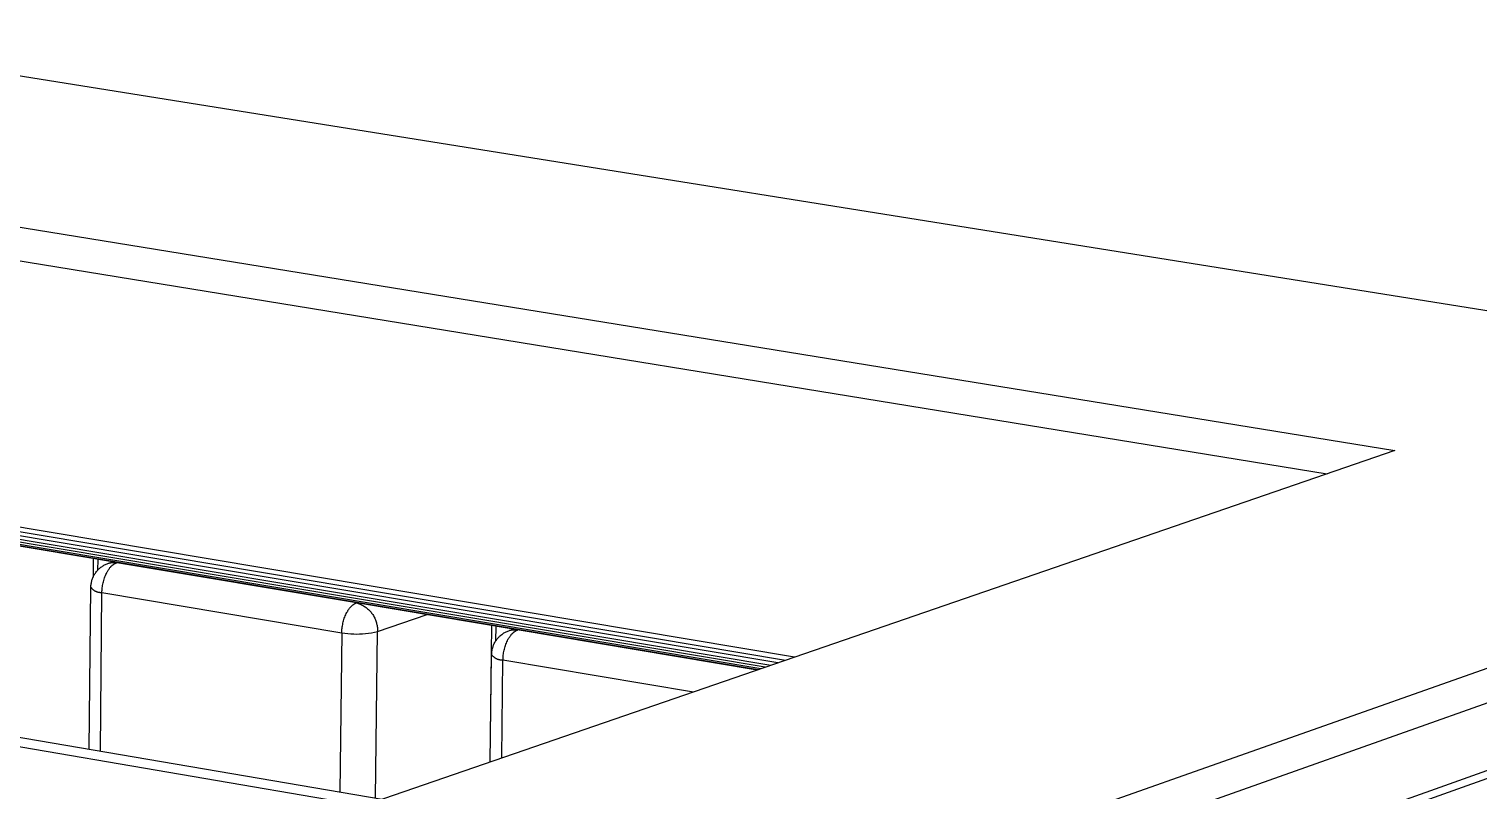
# Model space of a CAD drawing. Header units: millimetres. Extents: x -1283 to 2747, y -259 to 2557.
# Drawn here: x 63.6 to 205.2, y 721.3 to 795.7 of the extents above; entities that cross this region are included whole.
import ezdxf

# ---------------------------------------------------------------- set-up
doc = ezdxf.new("R2010")
doc.units = ezdxf.units.MM
doc.header["$MEASUREMENT"] = 0
doc.layers.add('Utwórz2D linie widoczne', color=7, linetype='Continuous', true_color=0x000000)

msp = doc.modelspace()

# ---------------------------------------------------------------- linework, layer by layer
at = {"layer": 'Utwórz2D linie widoczne'}
for p, q in [((228.66, 764.55), (33.93, 795.67)), ((21.28, 783.05), (197.1, 754.51)), ((21.26, 779.79), (190.47, 752.23)), ((92.94, 693.37), (272.76, 756.75)), ((138.44, 734.34), (16.03, 754.82)), ((135.58, 733.36), (15.8, 753.42)), ((136.12, 733.54), (15.88, 753.68)), ((136.8, 733.78), (15.95, 754.01)), ((137.55, 734.03), (16.01, 754.38)), ((197.1, 754.51), (75.77, 712.79)), ((92.9, 689.83), (272.68, 753.41)), ((134.79, 733.08), (15.53, 753.07)), ((134.88, 733.11), (15.62, 753.1)), ((135.14, 733.21), (15.72, 753.22)), ((271.59, 746.58), (90.67, 682.17)), ((273.95, 746.66), (91.15, 681.54)), ((69.91, 743.96), (69.9, 742.16)), ((70.34, 743.89), (70.33, 742.82)), ((71.02, 743.35), (71.1, 743.39)), ((71.1, 743.39), (71.18, 743.43)), ((71.18, 743.43), (71.26, 743.46)), ((71.26, 743.46), (71.34, 743.49)), ((71.34, 743.49), (71.4, 743.51)), ((71.4, 743.51), (71.45, 743.53)), ((71.44, 743.52), (71.8, 743.64)), ((71.45, 743.53), (71.51, 743.54)), ((71.51, 743.54), (71.56, 743.55)), ((71.56, 743.55), (71.62, 743.56)), ((71.62, 743.56), (71.68, 743.57)), ((71.68, 743.57), (71.73, 743.58)), ((71.73, 743.58), (71.79, 743.59)), ((71.79, 743.59), (71.85, 743.59)), ((71.84, 743.37), (71.87, 743.39)), ((71.85, 743.59), (71.91, 743.59)), ((71.87, 743.39), (71.91, 743.42)), ((71.91, 743.59), (71.97, 743.59)), ((71.91, 743.42), (71.94, 743.44)), ((71.94, 743.44), (71.97, 743.46)), ((71.97, 743.59), (72.02, 743.59)), ((71.97, 743.46), (72, 743.48)), ((72, 743.48), (72.04, 743.5)), ((72.02, 743.59), (72.08, 743.58)), ((72.04, 743.5), (72.07, 743.51)), ((72.07, 743.51), (72.1, 743.53)), ((72.08, 743.58), (72.14, 743.57)), ((72.1, 743.53), (72.13, 743.54)), ((72.13, 743.54), (72.16, 743.55)), ((72.14, 743.57), (72.2, 743.56)), ((72.16, 743.55), (72.2, 743.56)), ((72.2, 743.56), (72.22, 743.57)), ((95.63, 739.64), (72.2, 743.56)), ((69.81, 741.93), (69.84, 742.02)), ((69.84, 742.02), (69.87, 742.1)), ((69.87, 742.1), (69.9, 742.18)), ((69.9, 742.18), (69.94, 742.25)), ((69.94, 742.25), (69.98, 742.33)), ((69.98, 742.33), (70.02, 742.41)), ((70.02, 742.41), (70.07, 742.48)), ((70.07, 742.48), (70.12, 742.55)), ((70.12, 742.55), (70.17, 742.62)), ((70.17, 742.62), (70.22, 742.69)), ((70.22, 742.69), (70.28, 742.76)), ((70.28, 742.76), (70.34, 742.83)), ((70.34, 742.83), (70.4, 742.89)), ((70.4, 742.89), (70.46, 742.95)), ((70.46, 742.95), (70.52, 743.01)), ((70.52, 743.01), (70.59, 743.06)), ((70.59, 743.06), (70.66, 743.12)), ((70.66, 743.12), (70.73, 743.17)), ((70.73, 743.17), (70.8, 743.22)), ((70.8, 743.22), (70.87, 743.27)), ((70.87, 743.27), (70.95, 743.31)), ((70.95, 743.31), (71.02, 743.35)), ((70.96, 741.95), (71, 742.07)), ((71, 742.07), (71.05, 742.19)), ((71.05, 742.19), (71.09, 742.3)), ((71.09, 742.3), (71.14, 742.41)), ((71.14, 742.41), (71.19, 742.52)), ((71.19, 742.52), (71.24, 742.62)), ((71.24, 742.62), (71.27, 742.68)), ((71.27, 742.68), (71.3, 742.72)), ((71.3, 742.72), (71.33, 742.77)), ((71.33, 742.77), (71.36, 742.82)), ((71.36, 742.82), (71.39, 742.87)), ((71.39, 742.87), (71.42, 742.91)), ((71.42, 742.91), (71.45, 742.95)), ((71.45, 742.95), (71.48, 743)), ((71.48, 743), (71.51, 743.04)), ((71.51, 743.04), (71.54, 743.08)), ((71.54, 743.08), (71.58, 743.12)), ((71.58, 743.12), (71.61, 743.15)), ((71.61, 743.15), (71.64, 743.19)), ((71.64, 743.19), (71.67, 743.22)), ((71.67, 743.22), (71.71, 743.25)), ((71.71, 743.25), (71.74, 743.28)), ((71.74, 743.28), (71.77, 743.31)), ((71.77, 743.31), (71.81, 743.34)), ((71.81, 743.34), (71.84, 743.37)), ((69.52, 725.36), (69.67, 741.14)), ((69.67, 741.17), (69.68, 741.25)), ((69.68, 741.34), (69.69, 741.43)), ((69.68, 741.25), (69.68, 741.34)), ((69.68, 741.17), (69.7, 741.13)), ((69.69, 741.43), (69.7, 741.51)), ((69.7, 741.51), (69.72, 741.6)), ((69.7, 741.13), (69.73, 741.1)), ((69.72, 741.6), (69.74, 741.68)), ((69.73, 741.1), (69.75, 741.07)), ((69.74, 741.68), (69.76, 741.77)), ((69.75, 741.07), (69.78, 741.04)), ((69.76, 741.77), (69.78, 741.85)), ((69.78, 741.85), (69.81, 741.93)), ((69.78, 741.04), (69.81, 741.01)), ((69.81, 741.01), (69.84, 740.98)), ((69.84, 740.98), (69.87, 740.95)), ((69.87, 740.95), (69.9, 740.93)), ((69.9, 740.93), (69.94, 740.9)), ((69.94, 740.9), (69.97, 740.88)), ((69.97, 740.88), (70.01, 740.85)), ((70.01, 740.85), (70.04, 740.83)), ((70.04, 740.83), (70.08, 740.81)), ((70.08, 740.81), (70.11, 740.79)), ((70.11, 740.79), (70.15, 740.77)), ((70.15, 740.77), (70.19, 740.76)), ((70.19, 740.76), (70.23, 740.74)), ((70.23, 740.74), (70.27, 740.73)), ((70.27, 740.73), (70.31, 740.71)), ((70.31, 740.71), (70.35, 740.7)), ((70.35, 740.7), (70.39, 740.69)), ((70.39, 740.69), (70.43, 740.68)), ((70.43, 740.68), (70.47, 740.68)), ((70.47, 740.68), (70.51, 740.67)), ((70.51, 740.67), (70.55, 740.66)), ((70.55, 740.66), (70.59, 740.66)), ((70.59, 740.66), (70.63, 740.66)), ((70.6, 725.18), (70.76, 740.66)), ((70.63, 740.66), (70.68, 740.66)), ((70.68, 740.66), (70.72, 740.66)), ((70.72, 740.66), (70.76, 740.66)), ((70.76, 740.77), (70.77, 740.88)), ((70.76, 740.66), (70.76, 740.77)), ((70.76, 740.66), (94.19, 736.72)), ((70.77, 740.88), (70.78, 741)), ((70.78, 741), (70.79, 741.11)), ((70.79, 741.11), (70.8, 741.23)), ((70.8, 741.23), (70.82, 741.35)), ((70.82, 741.35), (70.84, 741.47)), ((70.84, 741.47), (70.87, 741.59)), ((70.87, 741.59), (70.9, 741.71)), ((70.9, 741.71), (70.93, 741.83)), ((70.93, 741.83), (70.96, 741.95)), ((94.95, 739.11), (94.98, 739.15)), ((94.98, 739.15), (95.01, 739.18)), ((95.01, 739.18), (95.04, 739.22)), ((95.04, 739.22), (95.08, 739.26)), ((95.08, 739.26), (95.11, 739.29)), ((95.11, 739.29), (95.14, 739.32)), ((95.14, 739.32), (95.18, 739.35)), ((95.18, 739.35), (95.21, 739.38)), ((95.21, 739.38), (95.24, 739.41)), ((95.24, 739.41), (95.27, 739.44)), ((95.27, 739.44), (95.31, 739.46)), ((95.31, 739.46), (95.34, 739.49)), ((95.34, 739.49), (95.37, 739.51)), ((95.37, 739.51), (95.41, 739.53)), ((95.41, 739.53), (95.44, 739.55)), ((95.44, 739.55), (95.47, 739.57)), ((95.47, 739.57), (95.5, 739.58)), ((95.5, 739.58), (95.53, 739.6)), ((95.53, 739.6), (95.57, 739.61)), ((95.57, 739.61), (95.6, 739.63)), ((95.6, 739.63), (95.63, 739.64)), ((95.63, 739.64), (95.72, 739.61)), ((95.65, 739.64), (95.63, 739.64)), ((95.72, 739.61), (95.81, 739.58)), ((95.81, 739.58), (95.9, 739.55)), ((95.9, 739.55), (95.99, 739.51)), ((95.99, 739.51), (96.08, 739.47)), ((96.08, 739.47), (96.17, 739.43)), ((96.17, 739.43), (96.25, 739.39)), ((96.25, 739.39), (96.33, 739.34)), ((96.33, 739.34), (96.41, 739.29)), ((96.41, 739.29), (96.49, 739.24)), ((96.49, 739.24), (96.57, 739.18)), ((96.57, 739.18), (96.65, 739.12)), ((94.3, 737.65), (94.33, 737.78)), ((94.33, 737.78), (94.36, 737.9)), ((94.36, 737.9), (94.4, 738.02)), ((94.4, 738.02), (94.44, 738.14)), ((94.44, 738.14), (94.48, 738.25)), ((94.48, 738.25), (94.53, 738.37)), ((94.53, 738.37), (94.58, 738.48)), ((94.58, 738.48), (94.63, 738.59)), ((94.63, 738.59), (94.68, 738.69)), ((94.68, 738.69), (94.71, 738.74)), ((94.71, 738.74), (94.74, 738.79)), ((94.74, 738.79), (94.77, 738.84)), ((94.77, 738.84), (94.79, 738.89)), ((94.79, 738.89), (94.82, 738.93)), ((94.82, 738.93), (94.86, 738.98)), ((94.86, 738.98), (94.89, 739.02)), ((94.89, 739.02), (94.92, 739.07)), ((94.92, 739.07), (94.95, 739.11)), ((96.65, 739.12), (96.72, 739.06)), ((96.72, 739.06), (96.79, 739)), ((96.79, 739), (96.86, 738.93)), ((96.86, 738.93), (96.93, 738.86)), ((96.93, 738.86), (96.99, 738.79)), ((96.99, 738.79), (97.06, 738.72)), ((97.06, 738.72), (97.11, 738.64)), ((97.11, 738.64), (97.17, 738.56)), ((97.17, 738.56), (97.23, 738.49)), ((97.23, 738.49), (97.28, 738.4)), ((97.28, 738.4), (97.33, 738.32)), ((97.33, 738.32), (97.37, 738.24)), ((97.37, 738.24), (97.41, 738.15)), ((97.41, 738.15), (97.45, 738.06)), ((97.45, 738.06), (97.49, 737.98)), ((97.49, 737.98), (97.52, 737.89)), ((97.52, 737.89), (97.55, 737.79)), ((97.55, 737.79), (97.58, 737.7)), ((97.68, 736.85), (102.53, 738.49)), ((94.19, 736.72), (94.01, 721.18)), ((94.19, 736.72), (94.2, 736.83)), ((94.19, 736.72), (94.48, 736.68)), ((94.2, 736.94), (94.21, 737.06)), ((94.2, 736.83), (94.2, 736.94)), ((94.21, 737.06), (94.22, 737.18)), ((94.22, 737.18), (94.24, 737.29)), ((94.24, 737.29), (94.26, 737.41)), ((94.26, 737.41), (94.28, 737.53)), ((94.28, 737.53), (94.3, 737.65)), ((94.48, 736.68), (94.77, 736.65)), ((94.77, 736.65), (95.07, 736.62)), ((95.07, 736.62), (95.36, 736.61)), ((95.36, 736.61), (95.65, 736.6)), ((95.65, 736.6), (95.94, 736.61)), ((95.94, 736.61), (96.23, 736.63)), ((96.23, 736.63), (96.52, 736.65)), ((96.52, 736.65), (96.81, 736.69)), ((96.81, 736.69), (97.1, 736.73)), ((97.1, 736.73), (97.39, 736.79)), ((97.39, 736.79), (97.68, 736.85)), ((97.48, 720.59), (97.68, 736.85)), ((97.58, 737.7), (97.6, 737.61)), ((97.6, 737.61), (97.62, 737.52)), ((97.62, 737.52), (97.64, 737.42)), ((97.64, 737.42), (97.66, 737.33)), ((97.66, 737.33), (97.67, 737.23)), ((97.67, 737.23), (97.67, 737.14)), ((97.67, 737.14), (97.68, 737.04)), ((97.68, 737.04), (97.68, 736.95)), ((97.68, 736.95), (97.68, 736.85)), ((108.83, 737.44), (108.65, 724.1)), ((109.25, 737.37), (109.23, 735.9)), ((109.5, 736.25), (109.56, 736.32)), ((109.56, 736.32), (109.62, 736.38)), ((109.62, 736.38), (109.69, 736.44)), ((109.69, 736.44), (109.75, 736.49)), ((109.75, 736.49), (109.82, 736.55)), ((109.82, 736.55), (109.89, 736.6)), ((109.89, 736.6), (109.96, 736.65)), ((109.96, 736.65), (110.04, 736.7)), ((110.04, 736.7), (110.11, 736.74)), ((110.11, 736.74), (110.19, 736.78)), ((110.19, 736.78), (110.27, 736.82)), ((110.27, 736.82), (110.35, 736.86)), ((110.35, 736.86), (110.43, 736.89)), ((110.43, 736.89), (110.51, 736.92)), ((110.51, 736.92), (110.57, 736.94)), ((110.57, 736.94), (110.62, 736.96)), ((110.58, 736.29), (110.61, 736.34)), ((110.61, 736.96), (110.97, 737.08)), ((110.61, 736.34), (110.64, 736.38)), ((110.62, 736.96), (110.68, 736.97)), ((110.64, 736.38), (110.67, 736.42)), ((110.67, 736.42), (110.7, 736.47)), ((110.68, 736.97), (110.74, 736.99)), ((110.7, 736.47), (110.73, 736.51)), ((110.73, 736.51), (110.76, 736.54)), ((110.74, 736.99), (110.79, 737)), ((110.76, 736.54), (110.79, 736.58)), ((110.79, 737), (110.85, 737.01)), ((110.79, 736.58), (110.83, 736.62)), ((110.83, 736.62), (110.86, 736.65)), ((110.85, 737.01), (110.91, 737.01)), ((110.86, 736.65), (110.89, 736.68)), ((110.89, 736.68), (110.93, 736.71)), ((110.91, 737.01), (110.97, 737.02)), ((110.93, 736.71), (110.96, 736.74)), ((110.96, 736.74), (110.99, 736.77)), ((110.97, 737.02), (111.03, 737.02)), ((110.99, 736.77), (111.02, 736.8)), ((111.02, 736.8), (111.06, 736.82)), ((111.03, 737.02), (111.09, 737.02)), ((111.06, 736.82), (111.09, 736.85)), ((111.09, 737.02), (111.14, 737.02)), ((111.09, 736.85), (111.12, 736.87)), ((111.12, 736.87), (111.16, 736.89)), ((111.14, 737.02), (111.2, 737.02)), ((111.16, 736.89), (111.19, 736.91)), ((111.19, 736.91), (111.22, 736.93)), ((111.2, 737.02), (111.26, 737.01)), ((111.22, 736.93), (111.25, 736.94)), ((111.25, 736.94), (111.28, 736.96)), ((111.26, 737.01), (111.32, 737.01)), ((111.28, 736.96), (111.32, 736.97)), ((111.32, 737.01), (111.38, 737)), ((111.32, 736.97), (111.35, 736.99)), ((111.35, 736.99), (111.38, 737)), ((111.38, 737), (111.4, 737)), ((134.77, 733.08), (111.38, 737)), ((108.85, 734.85), (108.86, 734.93)), ((108.86, 734.93), (108.88, 735.02)), ((108.88, 735.02), (108.9, 735.11)), ((108.9, 735.11), (108.92, 735.19)), ((108.92, 735.19), (108.94, 735.27)), ((108.94, 735.27), (108.97, 735.36)), ((108.97, 735.36), (109, 735.44)), ((109, 735.44), (109.03, 735.52)), ((109.03, 735.52), (109.06, 735.6)), ((109.06, 735.6), (109.1, 735.68)), ((109.1, 735.68), (109.14, 735.76)), ((109.14, 735.76), (109.19, 735.83)), ((109.19, 735.83), (109.23, 735.91)), ((109.23, 735.91), (109.28, 735.98)), ((109.28, 735.98), (109.33, 736.05)), ((109.33, 736.05), (109.39, 736.12)), ((109.39, 736.12), (109.44, 736.19)), ((109.44, 736.19), (109.5, 736.25)), ((110.03, 734.89), (110.05, 735.01)), ((110.05, 735.01), (110.08, 735.13)), ((110.08, 735.13), (110.12, 735.25)), ((110.12, 735.25), (110.15, 735.37)), ((110.15, 735.37), (110.19, 735.49)), ((110.19, 735.49), (110.23, 735.61)), ((110.23, 735.61), (110.28, 735.72)), ((110.28, 735.72), (110.33, 735.84)), ((110.33, 735.84), (110.38, 735.94)), ((110.38, 735.94), (110.43, 736.05)), ((110.43, 736.05), (110.46, 736.1)), ((110.46, 736.1), (110.49, 736.15)), ((110.49, 736.15), (110.52, 736.2)), ((110.52, 736.2), (110.55, 736.25)), ((110.55, 736.25), (110.58, 736.29)), ((20.74, 733.69), (98.13, 720.48)), ((108.7, 724.11), (108.83, 734.57)), ((108.83, 734.58), (108.84, 734.67)), ((108.83, 734.58), (108.86, 734.55)), ((108.84, 734.76), (108.85, 734.85)), ((108.84, 734.67), (108.84, 734.76)), ((108.86, 734.55), (108.89, 734.52)), ((108.89, 734.52), (108.92, 734.48)), ((108.92, 734.48), (108.95, 734.45)), ((108.95, 734.45), (108.98, 734.42)), ((108.98, 734.42), (109.01, 734.39)), ((109.01, 734.39), (109.04, 734.36)), ((109.04, 734.36), (109.08, 734.34)), ((109.08, 734.34), (109.11, 734.31)), ((109.11, 734.31), (109.15, 734.28)), ((109.15, 734.28), (109.19, 734.26)), ((109.19, 734.26), (109.23, 734.24)), ((109.23, 734.24), (109.26, 734.22)), ((109.26, 734.22), (109.3, 734.2)), ((109.3, 734.2), (109.34, 734.18)), ((109.34, 734.18), (109.38, 734.16)), ((109.38, 734.16), (109.43, 734.15)), ((109.43, 734.15), (109.47, 734.13)), ((109.47, 734.13), (109.51, 734.12)), ((109.51, 734.12), (109.55, 734.11)), ((109.55, 734.11), (109.59, 734.1)), ((109.59, 734.1), (109.64, 734.09)), ((109.64, 734.09), (109.68, 734.08)), ((109.68, 734.08), (109.72, 734.08)), ((109.72, 734.08), (109.77, 734.07)), ((109.77, 734.07), (109.81, 734.07)), ((109.81, 734.07), (109.86, 734.07)), ((109.82, 724.5), (109.94, 734.07)), ((109.86, 734.07), (109.9, 734.07)), ((109.9, 734.07), (109.94, 734.07)), ((109.94, 734.07), (109.95, 734.18)), ((109.94, 734.07), (128.57, 730.94)), ((109.95, 734.3), (109.96, 734.41)), ((109.95, 734.18), (109.95, 734.3)), ((109.96, 734.41), (109.97, 734.53)), ((109.97, 734.53), (109.99, 734.65)), ((109.99, 734.65), (110.01, 734.77)), ((110.01, 734.77), (110.03, 734.89)), ((20.22, 732.87), (96.33, 719.86))]:
    msp.add_line(p, q, dxfattribs=at)

doc.saveas('drawing.dxf')
